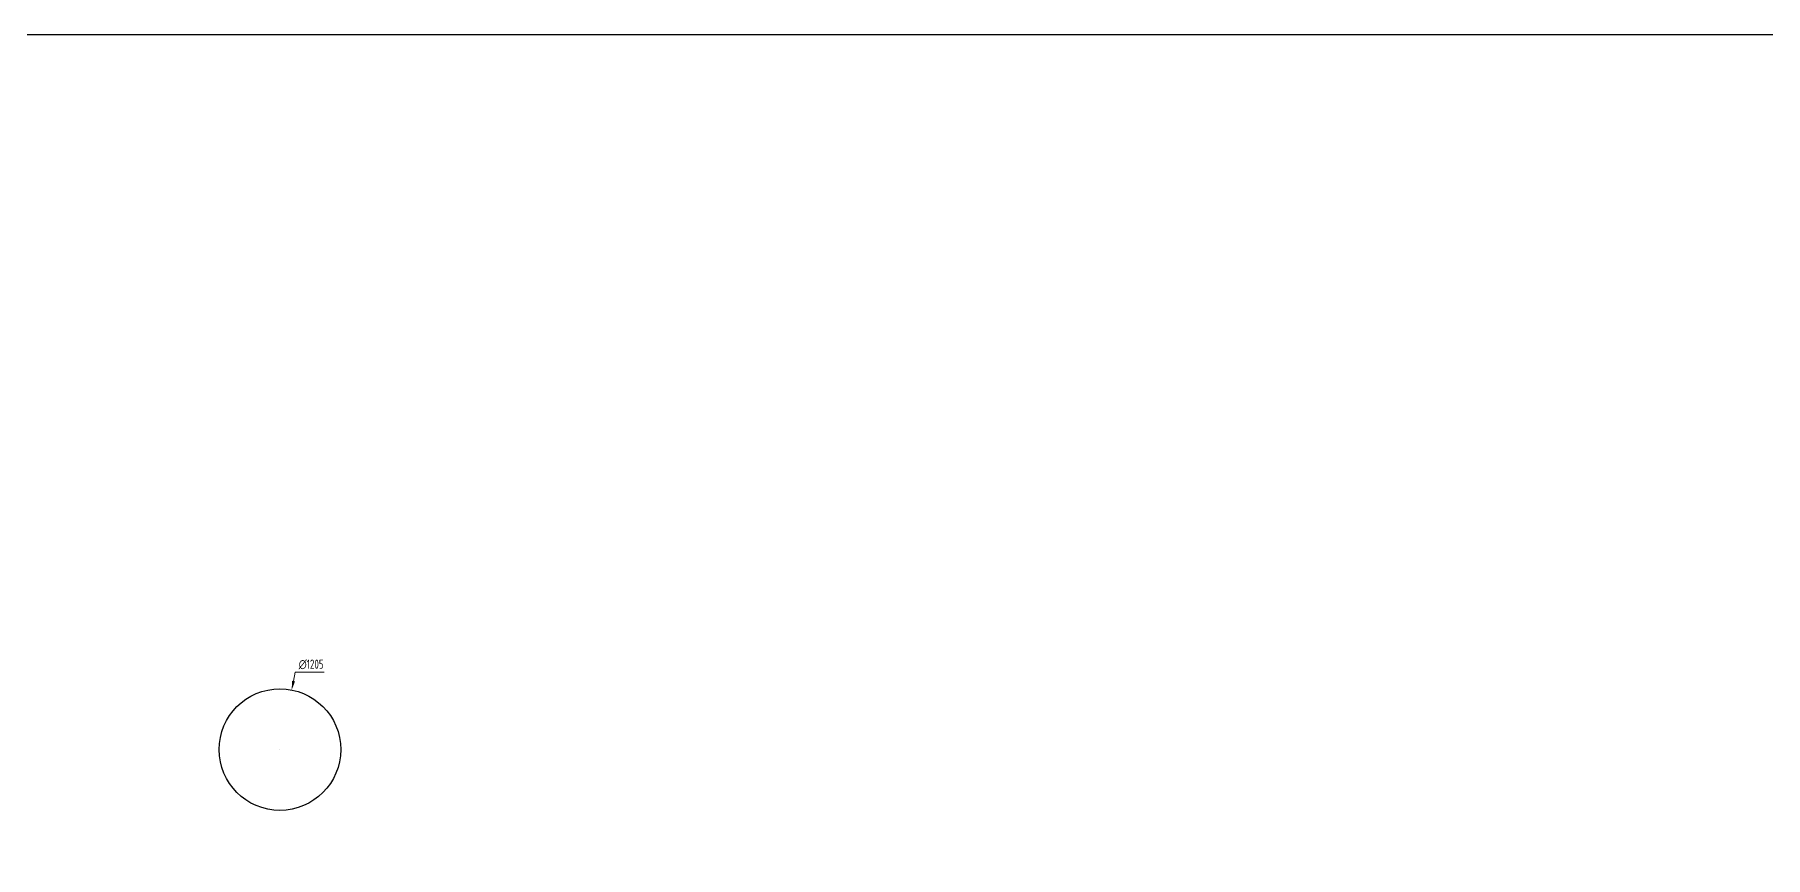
# Model space of a CAD drawing. Header units: millimetres. Extents: x -46397 to 283259, y -8690 to 23983.
# Drawn here: x 34975 to 52128, y 3682 to 11841 of the extents above; entities that cross this region are included whole.
import ezdxf

# ---------------------------------------------------------------- set-up
doc = ezdxf.new("R2010")
doc.units = ezdxf.units.MM
doc.layers.get('Defpoints').update_dxf_attribs({"lineweight": 0})
doc.layers.add('PHANTOM 2', color=8, linetype='Continuous', lineweight=0)
doc.styles.add('GHI CHÚ 1', font='isocp_IV25.ttf', dxfattribs={"width": 0.8})
doc.dimstyles.new('1-30SCALE', dxfattribs={"dimtxt": 75, "dimasz": 75, "dimexe": 37.5, "dimexo": 30, "dimgap": 30, "dimtad": 1, "dimtoh": 1, "dimdec": 0, "dimdsep": 46, "dimtxsty": 'GHI CHÚ 1', "dimcen": 0.09, "dimclrd": 256, "dimclre": 256, "dimclrt": 2, "dimadec": 0, "dimazin": 0, "dimtfac": 1, "dimtdec": 0, "dimtofl": 0, "dimtmove": 0, "dimatfit": 3, "dimfxl": 1, "dimlwd": 0, "dimlwe": 0, "dimarcsym": 0})

# ---------------------------------------------------------------- blocks, each defined once
blk = doc.blocks.new('*D189')
at = {"layer": 'Defpoints', "color": 0, "transparency": 16777216}
for p in [(37523, 5342), (37289, 4160)]:
    blk.add_point(p, dxfattribs=at)
at = {"layer": 'PHANTOM 2', "linetype": 'Continuous', "lineweight": 0, "transparency": 16777216}
for p, q in [((37558, 5518), (37541, 5430)), ((37844, 5518), (37558, 5518))]:
    blk.add_line(p, q, dxfattribs=at)
at = {"layer": 'PHANTOM 2', "lineweight": 0, "transparency": 16777216}
blk.add_line((37406, 4751), (37406, 4751), dxfattribs=at)
blk.add_line((37406, 4751), (37406, 4751), dxfattribs=at)
at = {"layer": 'PHANTOM 2', "transparency": 16777216}
blk.add_solid([(37526, 5433), (37556, 5427), (37523, 5342)], dxfattribs=at)
at = {"layer": 'PHANTOM 2', "color": 2, "transparency": 16777216, "insert": (37716, 5595), "char_height": 90, "attachment_point": 5, "style": 'GHI CHÚ 1'}
blk.add_mtext('∅1205', dxfattribs=at)

msp = doc.modelspace()

# ---------------------------------------------------------------- linework, layer by layer
msp.add_lwpolyline([(-5297.58, 11840.68), (283258.8, 11840.68), (283258.8, -8689.89), (-5297.58, -8689.89)], close=True)
msp.add_circle((37406.38, 4750.86), 602.5)

# ---------------------------------------------------------------- dimensions: what is measured, and where the dimension line sits
at = {"layer": 'PHANTOM 2'}
dim = msp.add_diameter_dim_2p(p1=(37289.38, 4159.82), p2=(37523.38, 5341.89), dimstyle='1-30SCALE', override={"dimtxt": 90, "dimasz": 90, "dimexe": 30, "dimtmove": 1}, dxfattribs=at)
dim.commit()
dim.dimension.update_dxf_attribs({"geometry": '*D189', "text_midpoint": (37716.09, 5595.22)})

doc.saveas('drawing.dxf')
